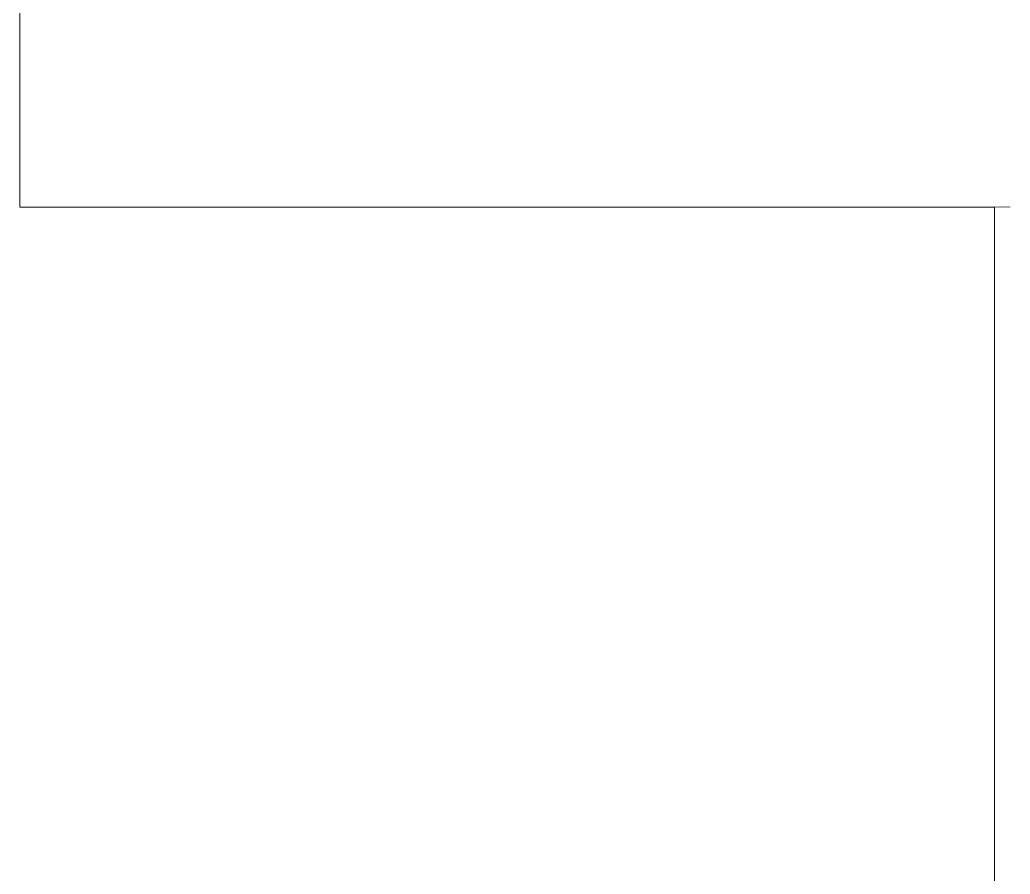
# Model space of a CAD drawing. Header units: millimetres. Extents: x -2171 to 1563, y -1758 to -1505.
# Drawn here: x -178.358 to -176.113, y -1739.297 to -1737.359 of the extents above; entities that cross this region are included whole.
import ezdxf

# ---------------------------------------------------------------- set-up
doc = ezdxf.new("R2010")
doc.units = ezdxf.units.MM
doc.linetypes.add('Wipeout_Contour', pattern=[1000, 0, -1000])
doc.layers.add('Structural - Bearing', color=7, linetype='Continuous')
doc.layers.add('Structural - Bearing_Pen_No__87', color=251, linetype='Continuous', lineweight=9, true_color=0x6a6a6a)
doc.layers.add('Structural - Bearing_Pen_No__88', color=7, linetype='Continuous', lineweight=13)
doc.layers.add('Structural - Bearing_Pen_No__89', color=7, linetype='Continuous', lineweight=13)

# ---------------------------------------------------------------- blocks, each defined once
blk = doc.blocks.new('Section Element_237_1')
at = {"color": 254, "linetype": 'Wipeout_Contour', "lineweight": 0, "ltscale": 119072.977806}
blk.add_wipeout([(-23973, 17070), (-24972.8, 17070), (-24972.8, 16820), (-23973, 16820)], dxfattribs=at).dxf.layer = 'Structural - Bearing'
blk = doc.blocks.new('Section Element_397_1')
at = {"color": 254, "linetype": 'Wipeout_Contour', "lineweight": 0, "ltscale": 121479.568086}
blk.add_wipeout([(-25072.4, 17220), (-25072.4, 17070), (-25062.4, 17070), (-25062.4, 17220)], dxfattribs=at).dxf.layer = 'Structural - Bearing'
at = {"color": 254, "linetype": 'Wipeout_Contour', "lineweight": 0, "ltscale": 121430.066347}
blk.add_wipeout([(-25042.4, 17070), (-25042.4, 17220), (-25062.4, 17220), (-25062.4, 17070)], dxfattribs=at).dxf.layer = 'Structural - Bearing'
at = {"layer": 'Structural - Bearing_Pen_No__89', "color": 7, "linetype": 'Continuous', "lineweight": 13}
blk.add_line((-25072.4, 17070), (-25072.4, 17220), dxfattribs=at)
at = {"color": 254, "linetype": 'Wipeout_Contour', "lineweight": 0, "ltscale": 121347.840714}
blk.add_wipeout([(-25012.6, 17070), (-25012.6, 17220), (-25042.4, 17220), (-25042.4, 17070)], dxfattribs=at).dxf.layer = 'Structural - Bearing'
at = {"color": 254, "linetype": 'Wipeout_Contour', "lineweight": 0, "ltscale": 121232.960975}
blk.add_wipeout([(-25012.6, 17220), (-25012.6, 17070), (-24972.8, 17070), (-24972.8, 17220)], dxfattribs=at).dxf.layer = 'Structural - Bearing'
at = {"color": 254, "linetype": 'Wipeout_Contour', "lineweight": 0, "ltscale": 119529.802686}
blk.add_wipeout([(-24972.8, 17220), (-24972.8, 17070), (-23973, 17070), (-23973, 17220)], dxfattribs=at).dxf.layer = 'Structural - Bearing'
at = {"color": 254, "linetype": 'Wipeout_Contour', "lineweight": 0, "ltscale": 117850.920591}
blk.add_wipeout([(-23947.6, 17070), (-23947.6, 17220), (-23973, 17220), (-23973, 17070)], dxfattribs=at).dxf.layer = 'Structural - Bearing'
at = {"color": 254, "linetype": 'Wipeout_Contour', "lineweight": 0, "ltscale": 117711.655895}
blk.add_wipeout([(-23887.4, 17070), (-23887.4, 17220), (-23947.6, 17220), (-23947.6, 17070)], dxfattribs=at).dxf.layer = 'Structural - Bearing'
at = {"color": 254, "linetype": 'Wipeout_Contour', "lineweight": 0, "ltscale": 117500.863257}
blk.add_wipeout([(-23817.9, 17070), (-23817.9, 17220), (-23887.4, 17220), (-23887.4, 17070)], dxfattribs=at).dxf.layer = 'Structural - Bearing'
at = {"color": 254, "linetype": 'Wipeout_Contour', "lineweight": 0, "ltscale": 117260.703272}
blk.add_wipeout([(-23739.4, 17070), (-23739.4, 17220), (-23817.9, 17220), (-23817.9, 17070)], dxfattribs=at).dxf.layer = 'Structural - Bearing'
at = {"color": 254, "linetype": 'Wipeout_Contour', "lineweight": 0, "ltscale": 116992.113695}
blk.add_wipeout([(-23739.4, 17220), (-23739.4, 17070), (-23652.2, 17070), (-23652.2, 17220)], dxfattribs=at).dxf.layer = 'Structural - Bearing'
at = {"color": 254, "linetype": 'Wipeout_Contour', "lineweight": 0, "ltscale": 116696.141314}
blk.add_wipeout([(-23652.2, 17070), (-23556.6, 17070), (-23556.6, 17220), (-23652.2, 17220)], dxfattribs=at).dxf.layer = 'Structural - Bearing'
at = {"color": 254, "linetype": 'Wipeout_Contour', "lineweight": 0, "ltscale": 116373.937291}
blk.add_wipeout([(-23453, 17070), (-23453, 17220), (-23556.6, 17220), (-23556.6, 17070)], dxfattribs=at).dxf.layer = 'Structural - Bearing'
at = {"color": 254, "linetype": 'Wipeout_Contour', "lineweight": 0, "ltscale": 116026.751662}
blk.add_wipeout([(-23341.6, 17070), (-23341.6, 17220), (-23453, 17220), (-23453, 17070)], dxfattribs=at).dxf.layer = 'Structural - Bearing'
at = {"color": 254, "linetype": 'Wipeout_Contour', "lineweight": 0, "ltscale": 115655.927868}
blk.add_wipeout([(-23341.6, 17220), (-23341.6, 17070), (-23222.9, 17070), (-23222.9, 17220)], dxfattribs=at).dxf.layer = 'Structural - Bearing'
at = {"color": 254, "linetype": 'Wipeout_Contour', "lineweight": 0, "ltscale": 115262.896503}
blk.add_wipeout([(-23222.9, 17220), (-23222.9, 17070), (-23097.3, 17070), (-23097.3, 17220)], dxfattribs=at).dxf.layer = 'Structural - Bearing'
at = {"color": 254, "linetype": 'Wipeout_Contour', "lineweight": 0, "ltscale": 114849.168778}
blk.add_wipeout([(-22965.2, 17070), (-22965.2, 17220), (-23097.3, 17220), (-23097.3, 17070)], dxfattribs=at).dxf.layer = 'Structural - Bearing'
at = {"color": 254, "linetype": 'Wipeout_Contour', "lineweight": 0, "ltscale": 114416.329804}
blk.add_wipeout([(-22965.2, 17070), (-22827.2, 17070), (-22827.2, 17220), (-22965.2, 17220)], dxfattribs=at).dxf.layer = 'Structural - Bearing'
blk = doc.blocks.new('Section Element_425_1')
at = {"color": 254, "linetype": 'Wipeout_Contour', "lineweight": 0, "ltscale": 117272.963534}
blk.add_wipeout([(-23973, 17070), (-23973, 16720), (-23947.6, 16720), (-23947.6, 17070)], dxfattribs=at).dxf.layer = 'Structural - Bearing'
at = {"color": 254, "linetype": 'Wipeout_Contour', "lineweight": 0, "ltscale": 117133.009992}
blk.add_wipeout([(-23947.6, 17070), (-23947.6, 16720), (-23887.4, 16720), (-23887.4, 17070)], dxfattribs=at).dxf.layer = 'Structural - Bearing'
at = {"layer": 'Structural - Bearing_Pen_No__87', "color": 251, "linetype": 'Continuous', "lineweight": 9, "true_color": 0x6a6a6a}
blk.add_line((-23973, 16720), (-23947.6, 16720), dxfattribs=at)
at = {"color": 254, "linetype": 'Wipeout_Contour', "lineweight": 0, "ltscale": 116921.171947}
blk.add_wipeout([(-23887.4, 17070), (-23887.4, 16720), (-23817.9, 16720), (-23817.9, 17070)], dxfattribs=at).dxf.layer = 'Structural - Bearing'
at = {"layer": 'Structural - Bearing_Pen_No__87', "color": 251, "linetype": 'Continuous', "lineweight": 9, "true_color": 0x6a6a6a}
blk.add_line((-23947.6, 16720), (-23887.4, 16720), dxfattribs=at)
at = {"color": 254, "linetype": 'Wipeout_Contour', "lineweight": 0, "ltscale": 116679.816284}
blk.add_wipeout([(-23817.9, 17070), (-23817.9, 16720), (-23739.4, 16720), (-23739.4, 17070)], dxfattribs=at).dxf.layer = 'Structural - Bearing'
at = {"layer": 'Structural - Bearing_Pen_No__87', "color": 251, "linetype": 'Continuous', "lineweight": 9, "true_color": 0x6a6a6a}
blk.add_line((-23887.4, 16720), (-23817.9, 16720), dxfattribs=at)
at = {"color": 254, "linetype": 'Wipeout_Contour', "lineweight": 0, "ltscale": 116409.88362}
blk.add_wipeout([(-23739.4, 16720), (-23652.2, 16720), (-23652.2, 17070), (-23739.4, 17070)], dxfattribs=at).dxf.layer = 'Structural - Bearing'
at = {"layer": 'Structural - Bearing_Pen_No__87', "color": 251, "linetype": 'Continuous', "lineweight": 9, "true_color": 0x6a6a6a}
blk.add_line((-23817.9, 16720), (-23739.4, 16720), dxfattribs=at)
at = {"color": 254, "linetype": 'Wipeout_Contour', "lineweight": 0, "ltscale": 116112.424028}
blk.add_wipeout([(-23652.2, 17070), (-23652.2, 16720), (-23556.6, 16720), (-23556.6, 17070)], dxfattribs=at).dxf.layer = 'Structural - Bearing'
at = {"layer": 'Structural - Bearing_Pen_No__87', "color": 251, "linetype": 'Continuous', "lineweight": 9, "true_color": 0x6a6a6a}
blk.add_line((-23739.4, 16720), (-23652.2, 16720), dxfattribs=at)
at = {"color": 254, "linetype": 'Wipeout_Contour', "lineweight": 0, "ltscale": 115788.592214}
blk.add_wipeout([(-23556.6, 17070), (-23556.6, 16720), (-23453, 16720), (-23453, 17070)], dxfattribs=at).dxf.layer = 'Structural - Bearing'
at = {"layer": 'Structural - Bearing_Pen_No__87', "color": 251, "linetype": 'Continuous', "lineweight": 9, "true_color": 0x6a6a6a}
blk.add_line((-23652.2, 16720), (-23556.6, 16720), dxfattribs=at)
at = {"color": 254, "linetype": 'Wipeout_Contour', "lineweight": 0, "ltscale": 115439.642412}
blk.add_wipeout([(-23453, 17070), (-23453, 16720), (-23341.6, 16720), (-23341.6, 17070)], dxfattribs=at).dxf.layer = 'Structural - Bearing'
at = {"layer": 'Structural - Bearing_Pen_No__87', "color": 251, "linetype": 'Continuous', "lineweight": 9, "true_color": 0x6a6a6a}
blk.add_line((-23556.6, 16720), (-23453, 16720), dxfattribs=at)
at = {"color": 254, "linetype": 'Wipeout_Contour', "lineweight": 0, "ltscale": 115066.922524}
blk.add_wipeout([(-23341.6, 16720), (-23222.9, 16720), (-23222.9, 17070), (-23341.6, 17070)], dxfattribs=at).dxf.layer = 'Structural - Bearing'
at = {"layer": 'Structural - Bearing_Pen_No__87', "color": 251, "linetype": 'Continuous', "lineweight": 9, "true_color": 0x6a6a6a}
blk.add_line((-23453, 16720), (-23341.6, 16720), dxfattribs=at)
at = {"color": 254, "linetype": 'Wipeout_Contour', "lineweight": 0, "ltscale": 114671.868022}
blk.add_wipeout([(-23222.9, 16720), (-23097.3, 16720), (-23097.3, 17070), (-23222.9, 17070)], dxfattribs=at).dxf.layer = 'Structural - Bearing'
at = {"layer": 'Structural - Bearing_Pen_No__87', "color": 251, "linetype": 'Continuous', "lineweight": 9, "true_color": 0x6a6a6a}
blk.add_line((-23341.6, 16720), (-23222.9, 16720), dxfattribs=at)
at = {"color": 254, "linetype": 'Wipeout_Contour', "lineweight": 0, "ltscale": 114255.99557}
blk.add_wipeout([(-23097.3, 17070), (-23097.3, 16720), (-22965.2, 16720), (-22965.2, 17070)], dxfattribs=at).dxf.layer = 'Structural - Bearing'
at = {"layer": 'Structural - Bearing_Pen_No__87', "color": 251, "linetype": 'Continuous', "lineweight": 9, "true_color": 0x6a6a6a}
blk.add_line((-23222.9, 16720), (-23097.3, 16720), dxfattribs=at)
at = {"color": 254, "linetype": 'Wipeout_Contour', "lineweight": 0, "ltscale": 113820.895973}
blk.add_wipeout([(-22965.2, 16720), (-22827.2, 16720), (-22827.2, 17070), (-22965.2, 17070)], dxfattribs=at).dxf.layer = 'Structural - Bearing'
at = {"layer": 'Structural - Bearing_Pen_No__87', "color": 251, "linetype": 'Continuous', "lineweight": 9, "true_color": 0x6a6a6a}
for p, q in [((-23097.3, 16720), (-22965.2, 16720)), ((-22965.2, 16720), (-22827.2, 16720))]:
    blk.add_line(p, q, dxfattribs=at)
blk = doc.blocks.new('Section Element_426_1')
at = {"color": 254, "linetype": 'Wipeout_Contour', "lineweight": 0, "ltscale": 118675.235898}
blk.add_wipeout([(-23973, 16820), (-24972.8, 16820), (-24972.8, 16720), (-23973, 16720)], dxfattribs=at).dxf.layer = 'Structural - Bearing'
at = {"layer": 'Structural - Bearing_Pen_No__87', "color": 251, "linetype": 'Continuous', "lineweight": 9, "true_color": 0x6a6a6a}
blk.add_line((-24972.8, 16720), (-23973, 16720), dxfattribs=at)
blk = doc.blocks.new('Section Element_427_1')
at = {"color": 254, "linetype": 'Wipeout_Contour', "lineweight": 0, "ltscale": 120918.988704}
blk.add_wipeout([(-25062.4, 17070), (-25072.4, 17070), (-25072.4, 16720), (-25062.4, 16720)], dxfattribs=at).dxf.layer = 'Structural - Bearing'
at = {"color": 254, "linetype": 'Wipeout_Contour', "lineweight": 0, "ltscale": 120869.25692}
blk.add_wipeout([(-25062.4, 17070), (-25062.4, 16720), (-25042.4, 16720), (-25042.4, 17070)], dxfattribs=at).dxf.layer = 'Structural - Bearing'
at = {"layer": 'Structural - Bearing_Pen_No__87', "color": 251, "linetype": 'Continuous', "lineweight": 9, "true_color": 0x6a6a6a}
for q in [(-25072.4, 17070), (-25062.4, 16720)]:
    blk.add_line((-25072.4, 16720), q, dxfattribs=at)
at = {"color": 254, "linetype": 'Wipeout_Contour', "lineweight": 0, "ltscale": 120786.648758}
blk.add_wipeout([(-25042.4, 17070), (-25042.4, 16720), (-25012.6, 16720), (-25012.6, 17070)], dxfattribs=at).dxf.layer = 'Structural - Bearing'
at = {"layer": 'Structural - Bearing_Pen_No__87', "color": 251, "linetype": 'Continuous', "lineweight": 9, "true_color": 0x6a6a6a}
blk.add_line((-25062.4, 16720), (-25042.4, 16720), dxfattribs=at)
at = {"color": 254, "linetype": 'Wipeout_Contour', "lineweight": 0, "ltscale": 120671.233703}
blk.add_wipeout([(-25012.6, 16720), (-24972.8, 16720), (-24972.8, 17070), (-25012.6, 17070)], dxfattribs=at).dxf.layer = 'Structural - Bearing'
at = {"layer": 'Structural - Bearing_Pen_No__87', "color": 251, "linetype": 'Continuous', "lineweight": 9, "true_color": 0x6a6a6a}
for p, q in [((-25042.4, 16720), (-25012.6, 16720)), ((-25012.6, 16720), (-24972.8, 16720))]:
    blk.add_line(p, q, dxfattribs=at)
blk = doc.blocks.new('Section Element_576_1')
at = {"color": 254, "linetype": 'Wipeout_Contour', "lineweight": 0, "ltscale": 109321.055409}
blk.add_wipeout([(-22862.6, 14870), (-21714.6, 14870), (-21714.6, 16720), (-22862.6, 16720)], dxfattribs=at).dxf.layer = 'Structural - Bearing'
at = {"color": 254, "linetype": 'Wipeout_Contour', "lineweight": 0, "ltscale": 105673.889636}
blk.add_wipeout([(-21062.7, 16720), (-21264.6, 16720), (-21264.6, 14870), (-21062.7, 14870)], dxfattribs=at).dxf.layer = 'Structural - Bearing'
at = {"layer": 'Structural - Bearing_Pen_No__88', "color": 7, "linetype": 'Continuous', "lineweight": 13}
for p, q in [((-22862.6, 14070), (-22862.6, 16720)), ((-21062.7, 14070), (-21062.7, 16570))]:
    blk.add_line(p, q, dxfattribs=at)

msp = doc.modelspace()

# ---------------------------------------------------------------- block references
at = {"layer": 'Structural - Bearing', "lineweight": 0, "xscale": 0.001, "yscale": 0.001, "zscale": 0.001}
msp.add_blockref('Section Element_237_1', (-153.2853, -1754.5041), dxfattribs=at)

# ---------------------------------------------------------------- next in the draw order: block references
msp.add_blockref('Section Element_397_1', (-153.2853, -1754.5041), dxfattribs=at)

# ---------------------------------------------------------------- next in the draw order: block references
msp.add_blockref('Section Element_425_1', (-153.2853, -1754.5041), dxfattribs=at)

# ---------------------------------------------------------------- next in the draw order: block references
for name in ['Section Element_426_1', 'Section Element_576_1']:
    msp.add_blockref(name, (-153.2853, -1754.5041), dxfattribs=at)

# ---------------------------------------------------------------- next in the draw order: block references
msp.add_blockref('Section Element_427_1', (-153.2853, -1754.5041), dxfattribs=at)

doc.saveas('drawing.dxf')
